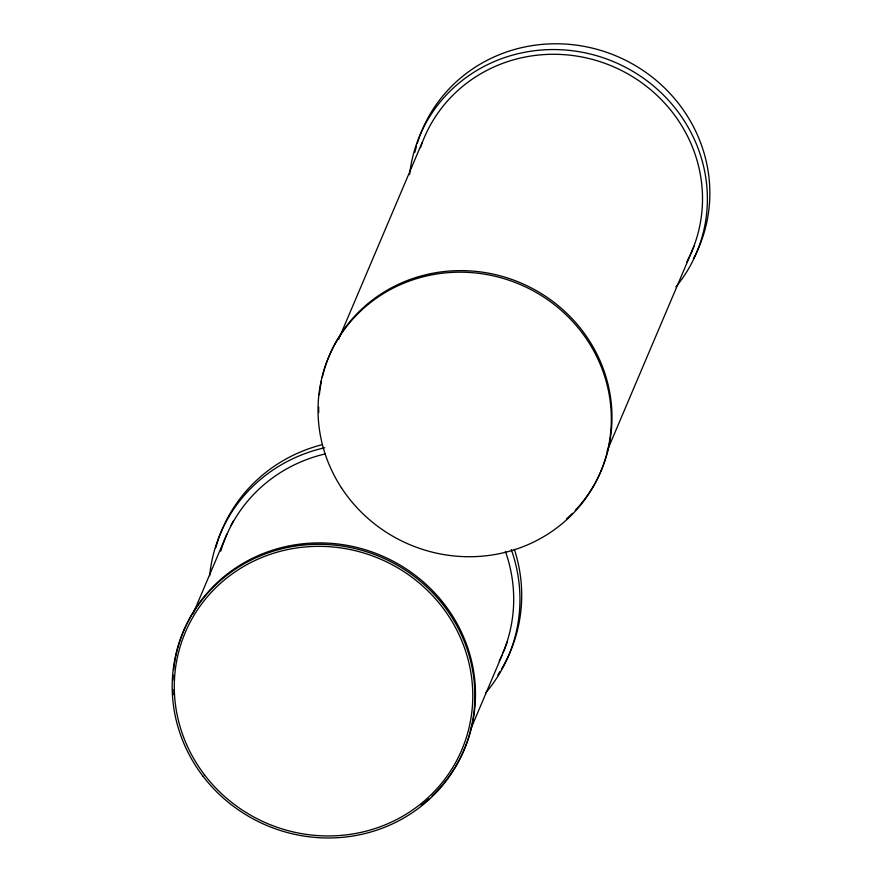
<?xml version="1.0" encoding="UTF-8"?>
<svg xmlns="http://www.w3.org/2000/svg" width="882" height="882" viewBox="0 0 882 882"><rect width="100%" height="100%" fill="white"/><g stroke="black" fill="none" stroke-linecap="round" stroke-linejoin="round"><path stroke-width="1.32" d="M193.004 613.916L226.872 534.128M338.523 339.559L422.158 142.531M470.327 730.087L502.034 655.359M607.147 450.889L694.002 246.287M505.397 551.437A150.205 143.799 23 0 1 499.168 661.136M220.798 551.118A150.205 143.799 23 0 1 325.337 453.888M230.83 525.793A150.205 143.799 23 0 1 233.223 521.218M507.238 641.942A150.205 143.799 23 0 1 503.005 652.735M511.306 549.629A156.511 149.83 23 0 1 485.585 692.998M209.651 575.659A156.511 149.83 23 0 1 324.686 447.758M514.382 549.409A156.511 149.83 23 0 1 501.406 669.229M500.017 671.522A156.511 149.83 23 0 1 497.834 674.917M215.792 547.755A156.511 149.83 23 0 1 321.423 444.87M174.471 663.352A152.321 145.817 23 0 1 373.604 552.54A152.321 145.817 23 0 1 455.729 766.226M455.057 767.351A152.321 145.817 23 0 1 432.103 795.862M429.225 798.552A152.321 145.817 23 0 1 421.144 805.332M173.115 694.807A152.321 145.817 23 0 1 172.85 689.537M172.872 680.331A152.321 145.817 23 0 1 173.137 675.083M173.611 669.846A152.321 145.817 23 0 1 174.272 664.642M322.272 377.231A147.603 141.307 23 0 1 532.133 288.337A147.603 141.307 23 0 1 575.218 510.435M572.363 513.39A147.603 141.307 23 0 1 566.376 519.057M318.733 412.567A147.603 141.307 23 0 1 318.678 407.076M319.35 394.75A147.603 141.307 23 0 1 321.401 381.233M420.482 147.636A145.365 139.158 23 0 1 613.111 66.591A145.365 139.158 23 0 1 686.659 262.119M409.59 174.636A150.282 143.865 23 0 1 613.916 61.828A150.282 143.865 23 0 1 675.932 286.893M414.882 152.299A150.282 143.865 23 0 1 416.502 146.059M417.23 143.59A150.282 143.865 23 0 1 615.757 55.787A150.282 143.865 23 0 1 693.461 258.624M204.459 774.771A150.205 143.799 23 0 0 460.988 751.707A150.205 143.799 23 0 0 305.161 546.961A150.205 143.799 23 0 0 204.459 774.771M202.783 775.939A152.321 145.817 23 0 0 462.929 752.555A152.321 145.817 23 0 0 304.896 544.933A152.321 145.817 23 0 0 202.783 775.939M341.543 487.955A147.603 141.307 23 0 0 595.229 483.204A147.603 141.307 23 0 0 457.24 272.196A147.603 141.307 23 0 0 341.543 487.955"/></g></svg>
